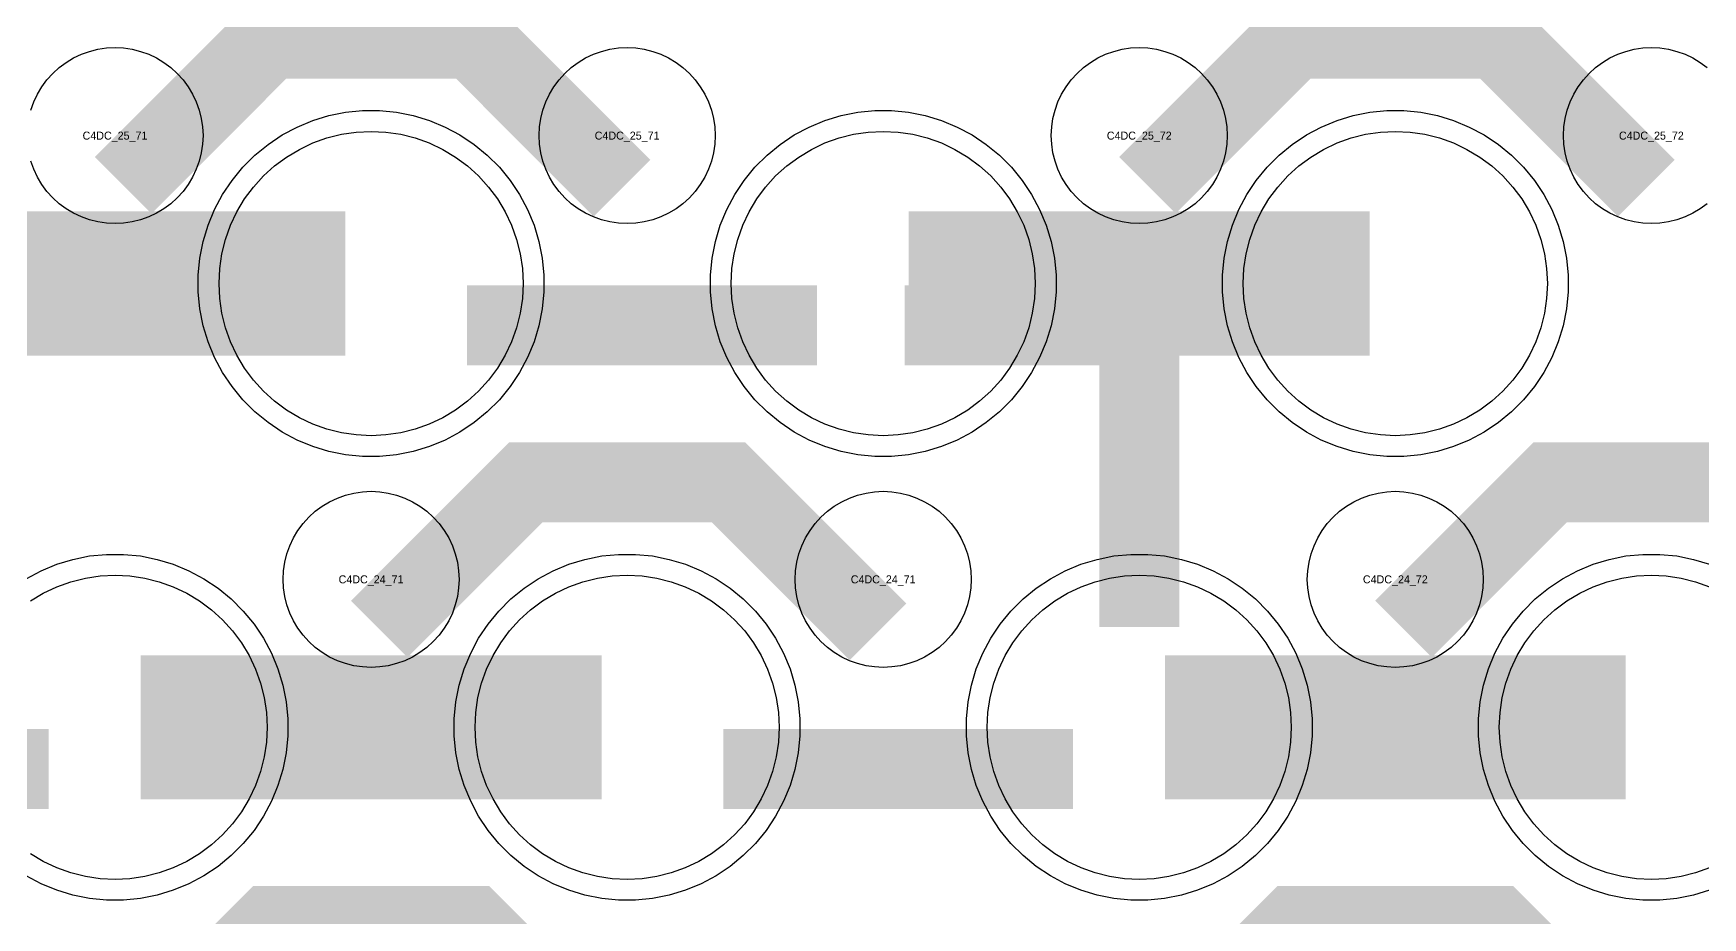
# Model space of a CAD drawing. Extents: x -11880 to 11880, y -14992 to 14992.
# Drawn here: x 10694 to 11216, y -11573 to -11297 of the extents above; entities that cross this region are included whole.
import ezdxf
from ezdxf.enums import TextEntityAlignment as Align

# ---------------------------------------------------------------- set-up
doc = ezdxf.new("R2010")
doc.units = 0
doc.header["$MEASUREMENT"] = 0
for name, color, linetype in [('GDS_775_DT_237', 138, 'CONTINUOUS'), ('RDL1_FS', 34, 'CONTINUOUS'), ('RDL_BS', 160, 'CONTINUOUS')]:
    doc.layers.add(name, color=color, linetype=linetype)

msp = doc.modelspace()

# ---------------------------------------------------------------- linework, layer by layer
at = {"layer": 'RDL1_FS'}
for points in [[(10800, -11422.969), (10795.343, -11422.74), (10790.732, -11422.056), (10786.209, -11420.924), (10781.819, -11419.352), (10777.605, -11417.36), (10773.605, -11414.962), (10769.86, -11412.184), (10766.406, -11409.054), (10763.276, -11405.6), (10760.498, -11401.855), (10758.1, -11397.855), (10756.108, -11393.641), (10754.536, -11389.251), (10753.404, -11384.728), (10752.72, -11380.117), (10752.491, -11375.46), (10752.72, -11370.803), (10753.404, -11366.192), (10754.536, -11361.669), (10756.108, -11357.279), (10758.1, -11353.065), (10760.498, -11349.065), (10763.276, -11345.32), (10766.406, -11341.866), (10769.86, -11338.736), (10773.605, -11335.958), (10777.605, -11333.56), (10781.819, -11331.568), (10786.209, -11329.996), (10790.732, -11328.864), (10795.343, -11328.18), (10800, -11327.951), (10804.657, -11328.18), (10809.268, -11328.864), (10813.791, -11329.996), (10818.181, -11331.568), (10822.395, -11333.56), (10826.395, -11335.958), (10830.14, -11338.736), (10833.594, -11341.866), (10836.724, -11345.32), (10839.502, -11349.065), (10841.9, -11353.065), (10843.892, -11357.279), (10845.464, -11361.669), (10846.596, -11366.192), (10847.28, -11370.803), (10847.509, -11375.46), (10847.28, -11380.117), (10846.596, -11384.728), (10845.464, -11389.251), (10843.892, -11393.641), (10841.9, -11397.855), (10839.502, -11401.855), (10836.724, -11405.6), (10833.594, -11409.054), (10830.14, -11412.184), (10826.395, -11414.962), (10822.395, -11417.36), (10818.181, -11419.352), (10813.791, -11420.924), (10809.268, -11422.056), (10804.657, -11422.74)], [(10960, -11422.969), (10955.343, -11422.74), (10950.732, -11422.056), (10946.209, -11420.924), (10941.819, -11419.352), (10937.605, -11417.36), (10933.605, -11414.962), (10929.86, -11412.184), (10926.406, -11409.054), (10923.276, -11405.6), (10920.498, -11401.855), (10918.1, -11397.855), (10916.108, -11393.641), (10914.536, -11389.251), (10913.404, -11384.728), (10912.72, -11380.117), (10912.491, -11375.46), (10912.72, -11370.803), (10913.404, -11366.192), (10914.536, -11361.669), (10916.108, -11357.279), (10918.1, -11353.065), (10920.498, -11349.065), (10923.276, -11345.32), (10926.406, -11341.866), (10929.86, -11338.736), (10933.605, -11335.958), (10937.605, -11333.56), (10941.819, -11331.568), (10946.209, -11329.996), (10950.732, -11328.864), (10955.343, -11328.18), (10960, -11327.951), (10964.657, -11328.18), (10969.268, -11328.864), (10973.791, -11329.996), (10978.181, -11331.568), (10982.395, -11333.56), (10986.395, -11335.958), (10990.14, -11338.736), (10993.594, -11341.866), (10996.724, -11345.32), (10999.502, -11349.065), (11001.9, -11353.065), (11003.892, -11357.279), (11005.464, -11361.669), (11006.596, -11366.192), (11007.28, -11370.803), (11007.509, -11375.46), (11007.28, -11380.117), (11006.596, -11384.728), (11005.464, -11389.251), (11003.892, -11393.641), (11001.9, -11397.855), (10999.502, -11401.855), (10996.724, -11405.6), (10993.594, -11409.054), (10990.14, -11412.184), (10986.395, -11414.962), (10982.395, -11417.36), (10978.181, -11419.352), (10973.791, -11420.924), (10969.268, -11422.056), (10964.657, -11422.74)], [(11120, -11422.969), (11115.343, -11422.74), (11110.732, -11422.056), (11106.209, -11420.924), (11101.819, -11419.352), (11097.605, -11417.36), (11093.605, -11414.962), (11089.86, -11412.184), (11086.406, -11409.054), (11083.276, -11405.6), (11080.498, -11401.855), (11078.1, -11397.855), (11076.108, -11393.641), (11074.536, -11389.251), (11073.404, -11384.728), (11072.72, -11380.117), (11072.491, -11375.46), (11072.72, -11370.803), (11073.404, -11366.192), (11074.536, -11361.669), (11076.108, -11357.279), (11078.1, -11353.065), (11080.498, -11349.065), (11083.276, -11345.32), (11086.406, -11341.866), (11089.86, -11338.736), (11093.605, -11335.958), (11097.605, -11333.56), (11101.819, -11331.568), (11106.209, -11329.996), (11110.732, -11328.864), (11115.343, -11328.18), (11120, -11327.951), (11124.657, -11328.18), (11129.268, -11328.864), (11133.791, -11329.996), (11138.181, -11331.568), (11142.395, -11333.56), (11146.395, -11335.958), (11150.14, -11338.736), (11153.594, -11341.866), (11156.724, -11345.32), (11159.502, -11349.065), (11161.9, -11353.065), (11163.892, -11357.279), (11165.464, -11361.669), (11166.596, -11366.192), (11167.28, -11370.803), (11167.509, -11375.46), (11167.28, -11380.117), (11166.596, -11384.728), (11165.464, -11389.251), (11163.892, -11393.641), (11161.9, -11397.855), (11159.502, -11401.855), (11156.724, -11405.6), (11153.594, -11409.054), (11150.14, -11412.184), (11146.395, -11414.962), (11142.395, -11417.36), (11138.181, -11419.352), (11133.791, -11420.924), (11129.268, -11422.056), (11124.657, -11422.74)], [(10880, -11561.534), (10875.343, -11561.305), (10870.732, -11560.621), (10866.209, -11559.489), (10861.819, -11557.917), (10857.605, -11555.925), (10853.605, -11553.527), (10849.86, -11550.749), (10846.406, -11547.619), (10843.276, -11544.165), (10840.498, -11540.42), (10838.1, -11536.42), (10836.108, -11532.206), (10834.536, -11527.816), (10833.404, -11523.293), (10832.72, -11518.682), (10832.491, -11514.025), (10832.72, -11509.368), (10833.404, -11504.757), (10834.536, -11500.234), (10836.108, -11495.844), (10838.1, -11491.63), (10840.498, -11487.63), (10843.276, -11483.885), (10846.406, -11480.431), (10849.86, -11477.301), (10853.605, -11474.523), (10857.605, -11472.125), (10861.819, -11470.133), (10866.209, -11468.561), (10870.732, -11467.429), (10875.343, -11466.745), (10880, -11466.516), (10884.657, -11466.745), (10889.268, -11467.429), (10893.791, -11468.561), (10898.181, -11470.133), (10902.395, -11472.125), (10906.395, -11474.523), (10910.14, -11477.301), (10913.594, -11480.431), (10916.724, -11483.885), (10919.502, -11487.63), (10921.9, -11491.63), (10923.892, -11495.844), (10925.464, -11500.234), (10926.596, -11504.757), (10927.28, -11509.368), (10927.509, -11514.025), (10927.28, -11518.682), (10926.596, -11523.293), (10925.464, -11527.816), (10923.892, -11532.206), (10921.9, -11536.42), (10919.502, -11540.42), (10916.724, -11544.165), (10913.594, -11547.619), (10910.14, -11550.749), (10906.395, -11553.527), (10902.395, -11555.925), (10898.181, -11557.917), (10893.791, -11559.489), (10889.268, -11560.621), (10884.657, -11561.305)], [(11040, -11561.534), (11035.343, -11561.305), (11030.732, -11560.621), (11026.209, -11559.489), (11021.819, -11557.917), (11017.605, -11555.925), (11013.605, -11553.527), (11009.86, -11550.749), (11006.406, -11547.619), (11003.276, -11544.165), (11000.498, -11540.42), (10998.1, -11536.42), (10996.108, -11532.206), (10994.536, -11527.816), (10993.404, -11523.293), (10992.72, -11518.682), (10992.491, -11514.025), (10992.72, -11509.368), (10993.404, -11504.757), (10994.536, -11500.234), (10996.108, -11495.844), (10998.1, -11491.63), (11000.498, -11487.63), (11003.276, -11483.885), (11006.406, -11480.431), (11009.86, -11477.301), (11013.605, -11474.523), (11017.605, -11472.125), (11021.819, -11470.133), (11026.209, -11468.561), (11030.732, -11467.429), (11035.343, -11466.745), (11040, -11466.516), (11044.657, -11466.745), (11049.268, -11467.429), (11053.791, -11468.561), (11058.181, -11470.133), (11062.395, -11472.125), (11066.395, -11474.523), (11070.14, -11477.301), (11073.594, -11480.431), (11076.724, -11483.885), (11079.502, -11487.63), (11081.9, -11491.63), (11083.892, -11495.844), (11085.464, -11500.234), (11086.596, -11504.757), (11087.28, -11509.368), (11087.509, -11514.025), (11087.28, -11518.682), (11086.596, -11523.293), (11085.464, -11527.816), (11083.892, -11532.206), (11081.9, -11536.42), (11079.502, -11540.42), (11076.724, -11544.165), (11073.594, -11547.619), (11070.14, -11550.749), (11066.395, -11553.527), (11062.395, -11555.925), (11058.181, -11557.917), (11053.791, -11559.489), (11049.268, -11560.621), (11044.657, -11561.305)]]:
    msp.add_lwpolyline(points, close=True, dxfattribs=at)
for points in [[(10648.002, -11375.46, 45, 45, 0), (10720.002, -11375.46, 45, 45, 0)], [(10720.002, -11375.46, 45, 45, 0), (10792.002, -11375.46, 45, 45, 0)], [(10968.002, -11375.46, 45, 45, 0), (11040.002, -11375.46, 45, 45, 0)], [(11040.002, -11375.46, 45, 45, 0), (11112.002, -11375.46, 45, 45, 0)], [(10728.002, -11514.025, 45, 45, 0), (10800.002, -11514.025, 45, 45, 0)], [(10800.002, -11514.025, 45, 45, 0), (10872.002, -11514.025, 45, 45, 0)], [(11048.002, -11514.025, 45, 45, 0), (11120.002, -11514.025, 45, 45, 0)], [(11120.002, -11514.025, 45, 45, 0), (11192.002, -11514.025, 45, 45, 0)]]:
    msp.add_lwpolyline(points, format="xyseb", dxfattribs=at)
for points in [[(10693.605, -11474.523), (10697.605, -11472.125), (10701.819, -11470.133), (10706.209, -11468.561), (10710.732, -11467.429), (10715.343, -11466.745), (10720, -11466.516), (10724.657, -11466.745), (10729.268, -11467.429), (10733.791, -11468.561), (10738.181, -11470.133), (10742.395, -11472.125), (10746.395, -11474.523), (10750.14, -11477.301), (10753.594, -11480.431), (10756.724, -11483.885), (10759.502, -11487.63), (10761.9, -11491.63), (10763.892, -11495.844), (10765.464, -11500.234), (10766.596, -11504.757), (10767.28, -11509.368), (10767.509, -11514.025), (10767.28, -11518.682), (10766.596, -11523.293), (10765.464, -11527.816), (10763.892, -11532.206), (10761.9, -11536.42), (10759.502, -11540.42), (10756.724, -11544.165), (10753.594, -11547.619), (10750.14, -11550.749), (10746.395, -11553.527), (10742.395, -11555.925), (10738.181, -11557.917), (10733.791, -11559.489), (10729.268, -11560.621), (10724.657, -11561.305), (10720, -11561.534), (10715.343, -11561.305), (10710.732, -11560.621), (10706.209, -11559.489), (10701.819, -11557.917), (10697.605, -11555.925), (10693.605, -11553.527)], [(11218.181, -11557.917), (11213.791, -11559.489), (11209.268, -11560.621), (11204.657, -11561.305), (11200, -11561.534), (11195.343, -11561.305), (11190.732, -11560.621), (11186.209, -11559.489), (11181.819, -11557.917), (11177.605, -11555.925), (11173.605, -11553.527), (11169.86, -11550.749), (11166.406, -11547.619), (11163.276, -11544.165), (11160.498, -11540.42), (11158.1, -11536.42), (11156.108, -11532.206), (11154.536, -11527.816), (11153.404, -11523.293), (11152.72, -11518.682), (11152.491, -11514.025), (11152.72, -11509.368), (11153.404, -11504.757), (11154.536, -11500.234), (11156.108, -11495.844), (11158.1, -11491.63), (11160.498, -11487.63), (11163.276, -11483.885), (11166.406, -11480.431), (11169.86, -11477.301), (11173.605, -11474.523), (11177.605, -11472.125), (11181.819, -11470.133), (11186.209, -11468.561), (11190.732, -11467.429), (11195.343, -11466.745), (11200, -11466.516), (11204.657, -11466.745), (11209.268, -11467.429), (11213.791, -11468.561), (11218.181, -11470.133)]]:
    msp.add_lwpolyline(points, dxfattribs=at)
at = {"layer": 'RDL_BS'}
for points in [[(10722.562, -11344.774, 25, 25, 0), (10768.377, -11298.959, 25, 25, 0), (10801.93, -11298.959, 25, 25, 0)], [(10878.401, -11345.673, 25, 25, 0), (10831.687, -11298.959, 25, 25, 0), (10801.929, -11298.959, 25, 25, 0)], [(11042.562, -11344.774, 25, 25, 0), (11088.377, -11298.959, 25, 25, 0), (11121.93, -11298.959, 25, 25, 0)], [(11198.401, -11345.673, 25, 25, 0), (11151.687, -11298.959, 25, 25, 0), (11121.929, -11298.959, 25, 25, 0)], [(11040, -11482.755, 25, 25, 0), (11040, -11375.978, 25, 25, 0)], [(11040, -11482.755, 25, 25, 0), (11040, -11375.978, 25, 25, 0)], [(10830.016, -11388.473, 25, 25, 0), (10939.281, -11388.473, 25, 25, 0)], [(11052.5, -11388.478, 25, 25, 0), (10966.667, -11388.478, 25, 25, 0)], [(11052.5, -11388.478, 25, 25, 0), (10987.833, -11388.478, 25, 25, 0)], [(10802.562, -11483.339, 25, 25, 0), (10848.377, -11437.524, 25, 25, 0), (10881.93, -11437.524, 25, 25, 0)], [(10958.401, -11484.238, 25, 25, 0), (10911.687, -11437.524, 25, 25, 0), (10881.929, -11437.524, 25, 25, 0)], [(11122.562, -11483.339, 25, 25, 0), (11168.377, -11437.524, 25, 25, 0), (11201.93, -11437.524, 25, 25, 0)], [(11278.401, -11484.238, 25, 25, 0), (11231.687, -11437.524, 25, 25, 0), (11201.929, -11437.524, 25, 25, 0)], [(10590.016, -11527.038, 25, 25, 0), (10699.281, -11527.038, 25, 25, 0)], [(10910.016, -11527.038, 25, 25, 0), (11019.281, -11527.038, 25, 25, 0)], [(10722.562, -11621.904, 25, 25, 0), (10768.377, -11576.089, 25, 25, 0), (10801.93, -11576.089, 25, 25, 0)], [(10878.401, -11622.803, 25, 25, 0), (10831.687, -11576.089, 25, 25, 0), (10801.929, -11576.089, 25, 25, 0)], [(11042.562, -11621.904, 25, 25, 0), (11088.377, -11576.089, 25, 25, 0), (11121.93, -11576.089, 25, 25, 0)], [(11198.401, -11622.803, 25, 25, 0), (11151.687, -11576.089, 25, 25, 0), (11121.929, -11576.089, 25, 25, 0)]]:
    msp.add_lwpolyline(points, format="xyseb", dxfattribs=at)
for points in [[(10693.691, -11321.288), (10694.598, -11318.753), (10695.75, -11316.316), (10697.143, -11313.992), (10698.746, -11311.829), (10700.558, -11309.83), (10702.557, -11308.018), (10704.72, -11306.415), (10707.044, -11305.022), (10709.481, -11303.87), (10712.016, -11302.963), (10714.635, -11302.306), (10717.307, -11301.91), (10720, -11301.778), (10722.693, -11301.91), (10725.365, -11302.306), (10727.984, -11302.963), (10730.519, -11303.87), (10732.956, -11305.022), (10735.28, -11306.415), (10737.443, -11308.018), (10739.442, -11309.83), (10741.254, -11311.829), (10742.857, -11313.992), (10744.25, -11316.316), (10745.402, -11318.753), (10746.309, -11321.288), (10746.966, -11323.907), (10747.362, -11326.579), (10747.494, -11329.272), (10747.362, -11331.965), (10746.966, -11334.637), (10746.309, -11337.256), (10745.402, -11339.791), (10744.25, -11342.228), (10742.857, -11344.552), (10741.254, -11346.715), (10739.442, -11348.714), (10737.443, -11350.526), (10735.28, -11352.129), (10732.956, -11353.522), (10730.519, -11354.674), (10727.984, -11355.581), (10725.365, -11356.238), (10722.693, -11356.634), (10720, -11356.766), (10717.307, -11356.634), (10714.635, -11356.238), (10712.016, -11355.581), (10709.481, -11354.674), (10707.044, -11353.522), (10704.72, -11352.129), (10702.557, -11350.526), (10700.558, -11348.714), (10698.746, -11346.715), (10697.143, -11344.552), (10695.75, -11342.228), (10694.598, -11339.791), (10693.691, -11337.256)], [(11217.443, -11350.526), (11215.28, -11352.129), (11212.956, -11353.522), (11210.519, -11354.674), (11207.984, -11355.581), (11205.365, -11356.238), (11202.693, -11356.634), (11200, -11356.766), (11197.307, -11356.634), (11194.635, -11356.238), (11192.016, -11355.581), (11189.481, -11354.674), (11187.044, -11353.522), (11184.72, -11352.129), (11182.557, -11350.526), (11180.558, -11348.714), (11178.746, -11346.715), (11177.143, -11344.552), (11175.75, -11342.228), (11174.598, -11339.791), (11173.691, -11337.256), (11173.034, -11334.637), (11172.638, -11331.965), (11172.506, -11329.272), (11172.638, -11326.579), (11173.034, -11323.907), (11173.691, -11321.288), (11174.598, -11318.753), (11175.75, -11316.316), (11177.143, -11313.992), (11178.746, -11311.829), (11180.558, -11309.83), (11182.557, -11308.018), (11184.72, -11306.415), (11187.044, -11305.022), (11189.481, -11303.87), (11192.016, -11302.963), (11194.635, -11302.306), (11197.307, -11301.91), (11200, -11301.778), (11202.693, -11301.91), (11205.365, -11302.306), (11207.984, -11302.963), (11210.519, -11303.87), (11212.956, -11305.022), (11215.28, -11306.415), (11217.443, -11308.018)], [(10692.223, -11467.642), (10696.885, -11465.15), (10701.795, -11463.119), (10706.835, -11461.588), (10712.062, -11460.542), (10717.356, -11460.025), (10722.644, -11460.025), (10727.938, -11460.542), (10733.165, -11461.588), (10738.205, -11463.119), (10743.115, -11465.15), (10747.777, -11467.642), (10752.191, -11470.589), (10756.292, -11473.951), (10760.074, -11477.733), (10763.436, -11481.834), (10766.383, -11486.248), (10768.875, -11490.91), (10770.906, -11495.82), (10772.437, -11500.86), (10773.483, -11506.087), (10774, -11511.381), (10774, -11516.669), (10773.483, -11521.963), (10772.437, -11527.19), (10770.906, -11532.23), (10768.875, -11537.14), (10766.383, -11541.802), (10763.436, -11546.216), (10760.074, -11550.317), (10756.292, -11554.099), (10752.191, -11557.461), (10747.777, -11560.408), (10743.115, -11562.9), (10738.205, -11564.931), (10733.165, -11566.462), (10727.938, -11567.508), (10722.644, -11568.025), (10717.356, -11568.025), (10712.062, -11567.508), (10706.835, -11566.462), (10701.795, -11564.931), (10696.885, -11562.9), (10692.223, -11560.408)], [(11218.205, -11564.931), (11213.165, -11566.462), (11207.938, -11567.508), (11202.644, -11568.025), (11197.356, -11568.025), (11192.062, -11567.508), (11186.835, -11566.462), (11181.795, -11564.931), (11176.885, -11562.9), (11172.223, -11560.408), (11167.809, -11557.461), (11163.708, -11554.099), (11159.926, -11550.317), (11156.564, -11546.216), (11153.617, -11541.802), (11151.125, -11537.14), (11149.094, -11532.23), (11147.563, -11527.19), (11146.517, -11521.963), (11146, -11516.669), (11146, -11511.381), (11146.517, -11506.087), (11147.563, -11500.86), (11149.094, -11495.82), (11151.125, -11490.91), (11153.617, -11486.248), (11156.564, -11481.834), (11159.926, -11477.733), (11163.708, -11473.951), (11167.809, -11470.589), (11172.223, -11467.642), (11176.885, -11465.15), (11181.795, -11463.119), (11186.835, -11461.588), (11192.062, -11460.542), (11197.356, -11460.025), (11202.644, -11460.025), (11207.938, -11460.542), (11213.165, -11461.588), (11218.205, -11463.119)]]:
    msp.add_lwpolyline(points, dxfattribs=at)
for points in [[(10880, -11356.766), (10877.307, -11356.634), (10874.635, -11356.238), (10872.016, -11355.581), (10869.481, -11354.674), (10867.044, -11353.522), (10864.72, -11352.129), (10862.557, -11350.526), (10860.558, -11348.714), (10858.746, -11346.715), (10857.143, -11344.552), (10855.75, -11342.228), (10854.598, -11339.791), (10853.691, -11337.256), (10853.034, -11334.637), (10852.638, -11331.965), (10852.506, -11329.272), (10852.638, -11326.579), (10853.034, -11323.907), (10853.691, -11321.288), (10854.598, -11318.753), (10855.75, -11316.316), (10857.143, -11313.992), (10858.746, -11311.829), (10860.558, -11309.83), (10862.557, -11308.018), (10864.72, -11306.415), (10867.044, -11305.022), (10869.481, -11303.87), (10872.016, -11302.963), (10874.635, -11302.306), (10877.307, -11301.91), (10880, -11301.778), (10882.693, -11301.91), (10885.365, -11302.306), (10887.984, -11302.963), (10890.519, -11303.87), (10892.956, -11305.022), (10895.28, -11306.415), (10897.443, -11308.018), (10899.442, -11309.83), (10901.254, -11311.829), (10902.857, -11313.992), (10904.25, -11316.316), (10905.402, -11318.753), (10906.309, -11321.288), (10906.966, -11323.907), (10907.362, -11326.579), (10907.494, -11329.272), (10907.362, -11331.965), (10906.966, -11334.637), (10906.309, -11337.256), (10905.402, -11339.791), (10904.25, -11342.228), (10902.857, -11344.552), (10901.254, -11346.715), (10899.442, -11348.714), (10897.443, -11350.526), (10895.28, -11352.129), (10892.956, -11353.522), (10890.519, -11354.674), (10887.984, -11355.581), (10885.365, -11356.238), (10882.693, -11356.634)], [(11040, -11356.766), (11037.307, -11356.634), (11034.635, -11356.238), (11032.016, -11355.581), (11029.481, -11354.674), (11027.044, -11353.522), (11024.72, -11352.129), (11022.557, -11350.526), (11020.558, -11348.714), (11018.746, -11346.715), (11017.143, -11344.552), (11015.75, -11342.228), (11014.598, -11339.791), (11013.691, -11337.256), (11013.034, -11334.637), (11012.638, -11331.965), (11012.506, -11329.272), (11012.638, -11326.579), (11013.034, -11323.907), (11013.691, -11321.288), (11014.598, -11318.753), (11015.75, -11316.316), (11017.143, -11313.992), (11018.746, -11311.829), (11020.558, -11309.83), (11022.557, -11308.018), (11024.72, -11306.415), (11027.044, -11305.022), (11029.481, -11303.87), (11032.016, -11302.963), (11034.635, -11302.306), (11037.307, -11301.91), (11040, -11301.778), (11042.693, -11301.91), (11045.365, -11302.306), (11047.984, -11302.963), (11050.519, -11303.87), (11052.956, -11305.022), (11055.28, -11306.415), (11057.443, -11308.018), (11059.442, -11309.83), (11061.254, -11311.829), (11062.857, -11313.992), (11064.25, -11316.316), (11065.402, -11318.753), (11066.309, -11321.288), (11066.966, -11323.907), (11067.362, -11326.579), (11067.494, -11329.272), (11067.362, -11331.965), (11066.966, -11334.637), (11066.309, -11337.256), (11065.402, -11339.791), (11064.25, -11342.228), (11062.857, -11344.552), (11061.254, -11346.715), (11059.442, -11348.714), (11057.443, -11350.526), (11055.28, -11352.129), (11052.956, -11353.522), (11050.519, -11354.674), (11047.984, -11355.581), (11045.365, -11356.238), (11042.693, -11356.634)], [(10797.356, -11429.46), (10792.062, -11428.943), (10786.835, -11427.897), (10781.795, -11426.366), (10776.885, -11424.335), (10772.223, -11421.843), (10767.809, -11418.896), (10763.708, -11415.534), (10759.926, -11411.752), (10756.564, -11407.651), (10753.617, -11403.237), (10751.125, -11398.575), (10749.094, -11393.665), (10747.563, -11388.625), (10746.517, -11383.398), (10746, -11378.104), (10746, -11372.816), (10746.517, -11367.522), (10747.563, -11362.295), (10749.094, -11357.255), (10751.125, -11352.345), (10753.617, -11347.683), (10756.564, -11343.269), (10759.926, -11339.168), (10763.708, -11335.386), (10767.809, -11332.024), (10772.223, -11329.077), (10776.885, -11326.585), (10781.795, -11324.554), (10786.835, -11323.023), (10792.062, -11321.977), (10797.356, -11321.46), (10802.644, -11321.46), (10807.938, -11321.977), (10813.165, -11323.023), (10818.205, -11324.554), (10823.115, -11326.585), (10827.777, -11329.077), (10832.191, -11332.024), (10836.292, -11335.386), (10840.074, -11339.168), (10843.436, -11343.269), (10846.383, -11347.683), (10848.875, -11352.345), (10850.906, -11357.255), (10852.437, -11362.295), (10853.483, -11367.522), (10854, -11372.816), (10854, -11378.104), (10853.483, -11383.398), (10852.437, -11388.625), (10850.906, -11393.665), (10848.875, -11398.575), (10846.383, -11403.237), (10843.436, -11407.651), (10840.074, -11411.752), (10836.292, -11415.534), (10832.191, -11418.896), (10827.777, -11421.843), (10823.115, -11424.335), (10818.205, -11426.366), (10813.165, -11427.897), (10807.938, -11428.943), (10802.644, -11429.46)], [(10957.356, -11429.46), (10952.062, -11428.943), (10946.835, -11427.897), (10941.795, -11426.366), (10936.885, -11424.335), (10932.223, -11421.843), (10927.809, -11418.896), (10923.708, -11415.534), (10919.926, -11411.752), (10916.564, -11407.651), (10913.617, -11403.237), (10911.125, -11398.575), (10909.094, -11393.665), (10907.563, -11388.625), (10906.517, -11383.398), (10906, -11378.104), (10906, -11372.816), (10906.517, -11367.522), (10907.563, -11362.295), (10909.094, -11357.255), (10911.125, -11352.345), (10913.617, -11347.683), (10916.564, -11343.269), (10919.926, -11339.168), (10923.708, -11335.386), (10927.809, -11332.024), (10932.223, -11329.077), (10936.885, -11326.585), (10941.795, -11324.554), (10946.835, -11323.023), (10952.062, -11321.977), (10957.356, -11321.46), (10962.644, -11321.46), (10967.938, -11321.977), (10973.165, -11323.023), (10978.205, -11324.554), (10983.115, -11326.585), (10987.777, -11329.077), (10992.191, -11332.024), (10996.292, -11335.386), (11000.074, -11339.168), (11003.436, -11343.269), (11006.383, -11347.683), (11008.875, -11352.345), (11010.906, -11357.255), (11012.437, -11362.295), (11013.483, -11367.522), (11014, -11372.816), (11014, -11378.104), (11013.483, -11383.398), (11012.437, -11388.625), (11010.906, -11393.665), (11008.875, -11398.575), (11006.383, -11403.237), (11003.436, -11407.651), (11000.074, -11411.752), (10996.292, -11415.534), (10992.191, -11418.896), (10987.777, -11421.843), (10983.115, -11424.335), (10978.205, -11426.366), (10973.165, -11427.897), (10967.938, -11428.943), (10962.644, -11429.46)], [(11117.356, -11429.46), (11112.062, -11428.943), (11106.835, -11427.897), (11101.795, -11426.366), (11096.885, -11424.335), (11092.223, -11421.843), (11087.809, -11418.896), (11083.708, -11415.534), (11079.926, -11411.752), (11076.564, -11407.651), (11073.617, -11403.237), (11071.125, -11398.575), (11069.094, -11393.665), (11067.563, -11388.625), (11066.517, -11383.398), (11066, -11378.104), (11066, -11372.816), (11066.517, -11367.522), (11067.563, -11362.295), (11069.094, -11357.255), (11071.125, -11352.345), (11073.617, -11347.683), (11076.564, -11343.269), (11079.926, -11339.168), (11083.708, -11335.386), (11087.809, -11332.024), (11092.223, -11329.077), (11096.885, -11326.585), (11101.795, -11324.554), (11106.835, -11323.023), (11112.062, -11321.977), (11117.356, -11321.46), (11122.644, -11321.46), (11127.938, -11321.977), (11133.165, -11323.023), (11138.205, -11324.554), (11143.115, -11326.585), (11147.777, -11329.077), (11152.191, -11332.024), (11156.292, -11335.386), (11160.074, -11339.168), (11163.436, -11343.269), (11166.383, -11347.683), (11168.875, -11352.345), (11170.906, -11357.255), (11172.437, -11362.295), (11173.483, -11367.522), (11174, -11372.816), (11174, -11378.104), (11173.483, -11383.398), (11172.437, -11388.625), (11170.906, -11393.665), (11168.875, -11398.575), (11166.383, -11403.237), (11163.436, -11407.651), (11160.074, -11411.752), (11156.292, -11415.534), (11152.191, -11418.896), (11147.777, -11421.843), (11143.115, -11424.335), (11138.205, -11426.366), (11133.165, -11427.897), (11127.938, -11428.943), (11122.644, -11429.46)], [(10800, -11495.331), (10797.307, -11495.199), (10794.635, -11494.803), (10792.016, -11494.146), (10789.481, -11493.239), (10787.044, -11492.087), (10784.72, -11490.694), (10782.557, -11489.091), (10780.558, -11487.279), (10778.746, -11485.28), (10777.143, -11483.117), (10775.75, -11480.793), (10774.598, -11478.356), (10773.691, -11475.821), (10773.034, -11473.202), (10772.638, -11470.53), (10772.506, -11467.837), (10772.638, -11465.144), (10773.034, -11462.472), (10773.691, -11459.853), (10774.598, -11457.318), (10775.75, -11454.881), (10777.143, -11452.557), (10778.746, -11450.394), (10780.558, -11448.395), (10782.557, -11446.583), (10784.72, -11444.98), (10787.044, -11443.587), (10789.481, -11442.435), (10792.016, -11441.528), (10794.635, -11440.871), (10797.307, -11440.475), (10800, -11440.343), (10802.693, -11440.475), (10805.365, -11440.871), (10807.984, -11441.528), (10810.519, -11442.435), (10812.956, -11443.587), (10815.28, -11444.98), (10817.443, -11446.583), (10819.442, -11448.395), (10821.254, -11450.394), (10822.857, -11452.557), (10824.25, -11454.881), (10825.402, -11457.318), (10826.309, -11459.853), (10826.966, -11462.472), (10827.362, -11465.144), (10827.494, -11467.837), (10827.362, -11470.53), (10826.966, -11473.202), (10826.309, -11475.821), (10825.402, -11478.356), (10824.25, -11480.793), (10822.857, -11483.117), (10821.254, -11485.28), (10819.442, -11487.279), (10817.443, -11489.091), (10815.28, -11490.694), (10812.956, -11492.087), (10810.519, -11493.239), (10807.984, -11494.146), (10805.365, -11494.803), (10802.693, -11495.199)], [(10960, -11495.331), (10957.307, -11495.199), (10954.635, -11494.803), (10952.016, -11494.146), (10949.481, -11493.239), (10947.044, -11492.087), (10944.72, -11490.694), (10942.557, -11489.091), (10940.558, -11487.279), (10938.746, -11485.28), (10937.143, -11483.117), (10935.75, -11480.793), (10934.598, -11478.356), (10933.691, -11475.821), (10933.034, -11473.202), (10932.638, -11470.53), (10932.506, -11467.837), (10932.638, -11465.144), (10933.034, -11462.472), (10933.691, -11459.853), (10934.598, -11457.318), (10935.75, -11454.881), (10937.143, -11452.557), (10938.746, -11450.394), (10940.558, -11448.395), (10942.557, -11446.583), (10944.72, -11444.98), (10947.044, -11443.587), (10949.481, -11442.435), (10952.016, -11441.528), (10954.635, -11440.871), (10957.307, -11440.475), (10960, -11440.343), (10962.693, -11440.475), (10965.365, -11440.871), (10967.984, -11441.528), (10970.519, -11442.435), (10972.956, -11443.587), (10975.28, -11444.98), (10977.443, -11446.583), (10979.442, -11448.395), (10981.254, -11450.394), (10982.857, -11452.557), (10984.25, -11454.881), (10985.402, -11457.318), (10986.309, -11459.853), (10986.966, -11462.472), (10987.362, -11465.144), (10987.494, -11467.837), (10987.362, -11470.53), (10986.966, -11473.202), (10986.309, -11475.821), (10985.402, -11478.356), (10984.25, -11480.793), (10982.857, -11483.117), (10981.254, -11485.28), (10979.442, -11487.279), (10977.443, -11489.091), (10975.28, -11490.694), (10972.956, -11492.087), (10970.519, -11493.239), (10967.984, -11494.146), (10965.365, -11494.803), (10962.693, -11495.199)], [(11120, -11495.331), (11117.307, -11495.199), (11114.635, -11494.803), (11112.016, -11494.146), (11109.481, -11493.239), (11107.044, -11492.087), (11104.72, -11490.694), (11102.557, -11489.091), (11100.558, -11487.279), (11098.746, -11485.28), (11097.143, -11483.117), (11095.75, -11480.793), (11094.598, -11478.356), (11093.691, -11475.821), (11093.034, -11473.202), (11092.638, -11470.53), (11092.506, -11467.837), (11092.638, -11465.144), (11093.034, -11462.472), (11093.691, -11459.853), (11094.598, -11457.318), (11095.75, -11454.881), (11097.143, -11452.557), (11098.746, -11450.394), (11100.558, -11448.395), (11102.557, -11446.583), (11104.72, -11444.98), (11107.044, -11443.587), (11109.481, -11442.435), (11112.016, -11441.528), (11114.635, -11440.871), (11117.307, -11440.475), (11120, -11440.343), (11122.693, -11440.475), (11125.365, -11440.871), (11127.984, -11441.528), (11130.519, -11442.435), (11132.956, -11443.587), (11135.28, -11444.98), (11137.443, -11446.583), (11139.442, -11448.395), (11141.254, -11450.394), (11142.857, -11452.557), (11144.25, -11454.881), (11145.402, -11457.318), (11146.309, -11459.853), (11146.966, -11462.472), (11147.362, -11465.144), (11147.494, -11467.837), (11147.362, -11470.53), (11146.966, -11473.202), (11146.309, -11475.821), (11145.402, -11478.356), (11144.25, -11480.793), (11142.857, -11483.117), (11141.254, -11485.28), (11139.442, -11487.279), (11137.443, -11489.091), (11135.28, -11490.694), (11132.956, -11492.087), (11130.519, -11493.239), (11127.984, -11494.146), (11125.365, -11494.803), (11122.693, -11495.199)], [(10877.356, -11568.025), (10872.062, -11567.508), (10866.835, -11566.462), (10861.795, -11564.931), (10856.885, -11562.9), (10852.223, -11560.408), (10847.809, -11557.461), (10843.708, -11554.099), (10839.926, -11550.317), (10836.564, -11546.216), (10833.617, -11541.802), (10831.125, -11537.14), (10829.094, -11532.23), (10827.563, -11527.19), (10826.517, -11521.963), (10826, -11516.669), (10826, -11511.381), (10826.517, -11506.087), (10827.563, -11500.86), (10829.094, -11495.82), (10831.125, -11490.91), (10833.617, -11486.248), (10836.564, -11481.834), (10839.926, -11477.733), (10843.708, -11473.951), (10847.809, -11470.589), (10852.223, -11467.642), (10856.885, -11465.15), (10861.795, -11463.119), (10866.835, -11461.588), (10872.062, -11460.542), (10877.356, -11460.025), (10882.644, -11460.025), (10887.938, -11460.542), (10893.165, -11461.588), (10898.205, -11463.119), (10903.115, -11465.15), (10907.777, -11467.642), (10912.191, -11470.589), (10916.292, -11473.951), (10920.074, -11477.733), (10923.436, -11481.834), (10926.383, -11486.248), (10928.875, -11490.91), (10930.906, -11495.82), (10932.437, -11500.86), (10933.483, -11506.087), (10934, -11511.381), (10934, -11516.669), (10933.483, -11521.963), (10932.437, -11527.19), (10930.906, -11532.23), (10928.875, -11537.14), (10926.383, -11541.802), (10923.436, -11546.216), (10920.074, -11550.317), (10916.292, -11554.099), (10912.191, -11557.461), (10907.777, -11560.408), (10903.115, -11562.9), (10898.205, -11564.931), (10893.165, -11566.462), (10887.938, -11567.508), (10882.644, -11568.025)], [(11037.356, -11568.025), (11032.062, -11567.508), (11026.835, -11566.462), (11021.795, -11564.931), (11016.885, -11562.9), (11012.223, -11560.408), (11007.809, -11557.461), (11003.708, -11554.099), (10999.926, -11550.317), (10996.564, -11546.216), (10993.617, -11541.802), (10991.125, -11537.14), (10989.094, -11532.23), (10987.563, -11527.19), (10986.517, -11521.963), (10986, -11516.669), (10986, -11511.381), (10986.517, -11506.087), (10987.563, -11500.86), (10989.094, -11495.82), (10991.125, -11490.91), (10993.617, -11486.248), (10996.564, -11481.834), (10999.926, -11477.733), (11003.708, -11473.951), (11007.809, -11470.589), (11012.223, -11467.642), (11016.885, -11465.15), (11021.795, -11463.119), (11026.835, -11461.588), (11032.062, -11460.542), (11037.356, -11460.025), (11042.644, -11460.025), (11047.938, -11460.542), (11053.165, -11461.588), (11058.205, -11463.119), (11063.115, -11465.15), (11067.777, -11467.642), (11072.191, -11470.589), (11076.292, -11473.951), (11080.074, -11477.733), (11083.436, -11481.834), (11086.383, -11486.248), (11088.875, -11490.91), (11090.906, -11495.82), (11092.437, -11500.86), (11093.483, -11506.087), (11094, -11511.381), (11094, -11516.669), (11093.483, -11521.963), (11092.437, -11527.19), (11090.906, -11532.23), (11088.875, -11537.14), (11086.383, -11541.802), (11083.436, -11546.216), (11080.074, -11550.317), (11076.292, -11554.099), (11072.191, -11557.461), (11067.777, -11560.408), (11063.115, -11562.9), (11058.205, -11564.931), (11053.165, -11566.462), (11047.938, -11567.508), (11042.644, -11568.025)]]:
    msp.add_lwpolyline(points, close=True, dxfattribs=at)

# ---------------------------------------------------------------- texts
at = {"layer": 'GDS_775_DT_237'}
for s, p in [('C4DC_25_71', (10720, -11329.272)), ('C4DC_25_71', (10720, -11329.272)), ('C4DC_25_71', (10880, -11329.272)), ('C4DC_25_71', (10880, -11329.272)), ('C4DC_25_72', (11040, -11329.272)), ('C4DC_25_72', (11040, -11329.272)), ('C4DC_25_72', (11200, -11329.272)), ('C4DC_25_72', (11200, -11329.272)), ('C4DC_24_71', (10800, -11467.837)), ('C4DC_24_71', (10800, -11467.837)), ('C4DC_24_71', (10960, -11467.837)), ('C4DC_24_71', (10960, -11467.837)), ('C4DC_24_72', (11120, -11467.837)), ('C4DC_24_72', (11120, -11467.837))]:
    msp.add_text(s, height=2.5, dxfattribs=at).set_placement(p, align=Align.MIDDLE_CENTER)

doc.saveas('drawing.dxf')
